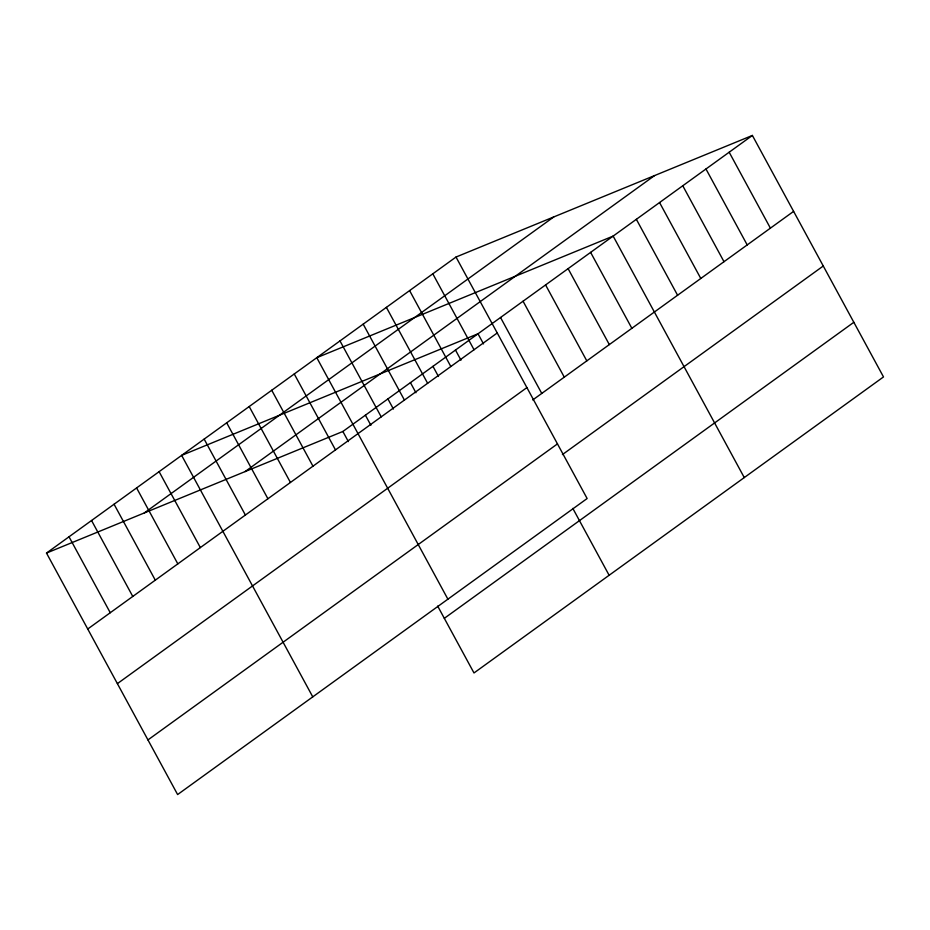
<?xml version="1.0" encoding="UTF-8"?>
<svg xmlns="http://www.w3.org/2000/svg" width="930" height="930" viewBox="0 0 930 930"><rect width="100%" height="100%" fill="white"/><g stroke="black" fill="none" stroke-linecap="round" stroke-linejoin="round"><path stroke-width="1.4" d="M456.014 257.04L587.132 498.526L177.618 794.557L46.5 553.071L456.014 257.04L752.382 135.443L883.5 376.929L473.986 672.96L437.681 606.093M144.301 512.942L553.815 216.911M245.067 471.603L654.581 175.572M46.5 553.071L342.868 431.474L752.382 135.443M87.734 629.006L497.236 332.975M117.389 683.631L526.903 387.601M532.75 399.947L793.615 211.377M147.951 739.92L557.465 443.889M562.418 454.584L823.271 266.003M444.319 618.334L853.833 322.292M729.178 152.218L770.4 228.152M705.975 168.993L747.197 244.927M682.771 185.768L723.993 261.702M659.556 202.542L700.79 278.477M636.353 219.317L677.586 295.252M744.267 477.578L613.149 236.092L316.781 357.69L447.9 599.176M590.62 252.379L631.854 328.302M568.102 268.654L609.324 344.588M545.585 284.94L586.807 360.875M523.055 301.215L564.289 377.15M500.538 317.502L541.76 393.437M483.507 343.902L478.008 333.777L181.641 455.375L312.759 696.872M572.822 508.396L609.127 575.275M432.81 273.815L474.033 349.75M455.491 350.064L460.978 360.189M409.607 290.59L450.829 366.525M432.962 366.35L438.46 376.476M386.392 307.365L427.626 383.3M410.444 382.625L415.931 392.751M363.188 324.14L404.422 400.074M387.915 398.912L393.413 409.037M339.985 340.915L381.207 416.849M365.397 415.187L370.896 425.312M342.868 431.474L348.366 441.599M294.252 373.976L335.486 449.899M271.734 390.251L312.957 466.186M249.205 406.538L290.439 482.472M226.688 422.813L267.91 498.747M204.158 439.1L245.392 515.034M159.111 471.661L200.345 547.596M136.594 487.948L177.816 563.871M114.065 504.223L155.298 580.157M91.547 520.509L132.769 596.444M69.018 536.784L110.252 612.719"/></g></svg>
